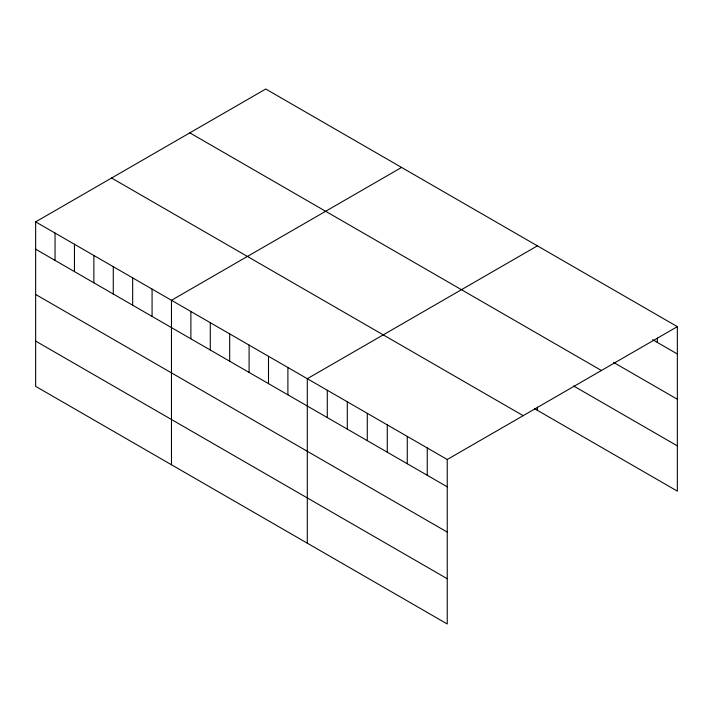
<?xml version="1.0" encoding="UTF-8"?>
<svg xmlns="http://www.w3.org/2000/svg" width="713" height="713" viewBox="0 0 713 713"><rect width="100%" height="100%" fill="white"/><g stroke="black" fill="none" stroke-linecap="round" stroke-linejoin="round"><path stroke-width="1.07" d="M35.65 221.868L447.247 459.502L447.247 623.982L35.65 386.348L35.65 221.868L265.753 89.018L677.35 326.652L677.35 491.132L534.634 408.736M401.579 167.439L171.477 300.28L171.477 464.769M537.406 245.851L307.303 378.701L307.303 543.19M447.247 459.502L677.35 326.652M652.6 339.691L677.35 353.987M613.563 362.418L677.35 399.244M189.818 132.859L601.415 370.493M573.582 385.965L677.35 445.875M111.585 178.027L523.182 415.661M35.65 249.194L447.247 486.827M35.65 294.46L447.247 532.094M35.65 341.09L447.247 578.724M657.359 338.069L657.359 342.445M537.406 407.105L537.406 410.34M427.256 447.96L427.256 475.286M407.266 436.418L407.266 463.744M387.275 424.868L387.275 452.202M367.284 413.326L367.284 440.661M347.293 401.784L347.293 429.119M327.294 390.243L327.294 417.577M287.9 367.498L287.9 394.833M268.498 356.295L268.498 383.63M249.095 345.092L249.095 372.427M229.693 333.889L229.693 361.224M210.282 322.686L210.282 350.021M190.879 311.483L190.879 338.818M152.074 289.077L152.074 316.412M132.671 277.874L132.671 305.209M113.269 266.671L113.269 294.006M93.858 255.468L93.858 282.803M74.455 244.274L74.455 271.6M55.053 233.071L55.053 260.397"/></g></svg>
